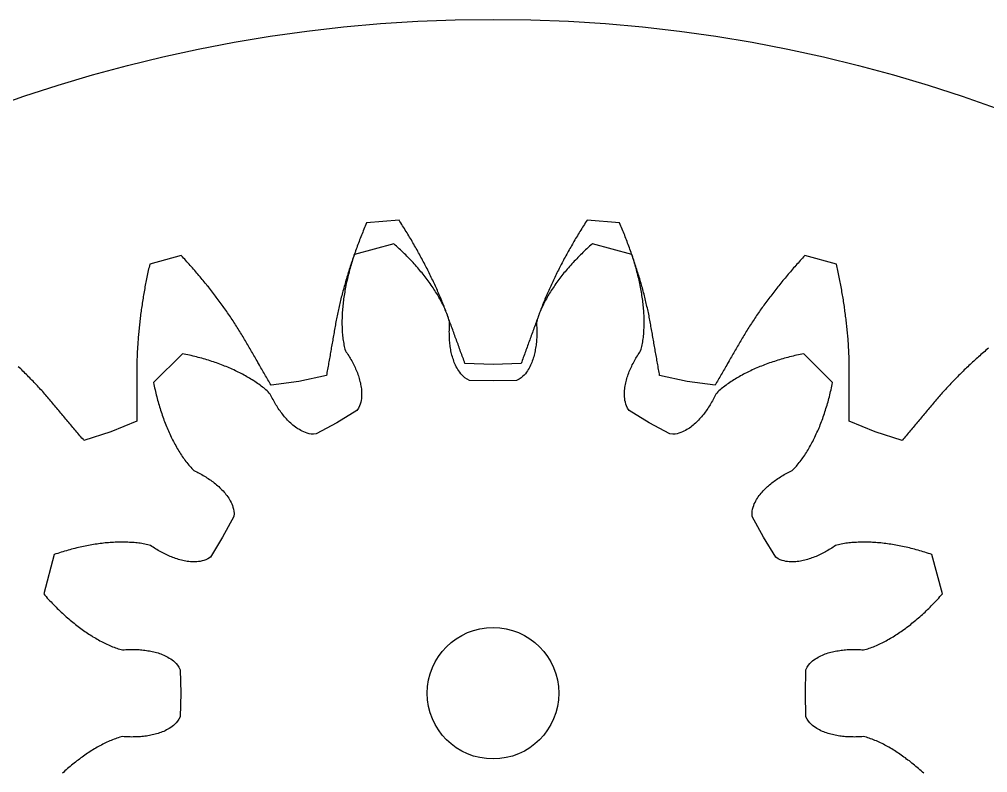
# Model space of a CAD drawing. Header units: metres. Extents: x -22.2 to 22.2, y -22.2 to 22.2.
# Drawn here: x -7.2 to 7.52, y 10.79 to 22.25 of the extents above; entities that cross this region are included whole.
import ezdxf

# ---------------------------------------------------------------- set-up
doc = ezdxf.new("R2010")
doc.units = ezdxf.units.M

msp = doc.modelspace()

# ---------------------------------------------------------------- linework, layer by layer
for points in [[(7.534, 17.249), (7.515, 17.233), (7.496, 17.216), (7.478, 17.2), (7.459, 17.184), (7.44, 17.167), (7.421, 17.151), (7.403, 17.134), (7.384, 17.118), (7.366, 17.101), (7.347, 17.085), (7.329, 17.068), (7.311, 17.051), (7.293, 17.035), (7.275, 17.018), (7.257, 17.001), (7.239, 16.984), (7.221, 16.967), (7.203, 16.951), (7.185, 16.934), (7.168, 16.917), (7.15, 16.9), (7.133, 16.883), (7.115, 16.865), (7.098, 16.848), (7.081, 16.831), (7.064, 16.814), (7.047, 16.797), (7.03, 16.779), (7.013, 16.762), (6.996, 16.745), (6.98, 16.727), (6.963, 16.71), (6.946, 16.692), (6.93, 16.675), (6.914, 16.657), (6.897, 16.64), (6.881, 16.622), (6.865, 16.604), (6.849, 16.587), (6.833, 16.569), (6.817, 16.551), (6.802, 16.533), (6.786, 16.515), (6.77, 16.497), (6.755, 16.479), (6.74, 16.461), (6.724, 16.443), (6.709, 16.425), (6.694, 16.407), (6.679, 16.389), (6.664, 16.371), (6.648, 16.353), (6.633, 16.335), (6.618, 16.316), (6.603, 16.298), (6.588, 16.28), (6.572, 16.262), (6.557, 16.244), (6.542, 16.226), (6.527, 16.208), (6.512, 16.19), (6.496, 16.171), (6.481, 16.153), (6.466, 16.135), (6.451, 16.117), (6.435, 16.099), (6.42, 16.081), (6.405, 16.063), (6.39, 16.044), (6.375, 16.026), (6.359, 16.008), (6.344, 15.99), (6.329, 15.972), (6.314, 15.954), (6.298, 15.935), (6.283, 15.917), (6.268, 15.899), (6.253, 15.881), (6.237, 15.863), (6.222, 15.845), (5.814, 15.975), (5.814, 15.975), (5.418, 16.137), (5.418, 16.161), (5.418, 16.185), (5.418, 16.208), (5.418, 16.232), (5.418, 16.256), (5.418, 16.279), (5.418, 16.303), (5.418, 16.327), (5.418, 16.351), (5.418, 16.374), (5.418, 16.398), (5.418, 16.422), (5.418, 16.445), (5.418, 16.469), (5.418, 16.493), (5.418, 16.516), (5.418, 16.54), (5.418, 16.564), (5.418, 16.587), (5.418, 16.611), (5.418, 16.635), (5.418, 16.658), (5.418, 16.682), (5.418, 16.706), (5.418, 16.729), (5.418, 16.753), (5.418, 16.777), (5.418, 16.8), (5.418, 16.824), (5.418, 16.848), (5.418, 16.871), (5.418, 16.895), (5.418, 16.919), (5.418, 16.942), (5.418, 16.966), (5.418, 16.99), (5.417, 17.013), (5.417, 17.037), (5.416, 17.061), (5.416, 17.085), (5.415, 17.109), (5.414, 17.132), (5.413, 17.156), (5.412, 17.18), (5.411, 17.204), (5.41, 17.228), (5.408, 17.252), (5.407, 17.276), (5.405, 17.3), (5.404, 17.324), (5.402, 17.348), (5.4, 17.372), (5.399, 17.397), (5.397, 17.421), (5.394, 17.445), (5.392, 17.469), (5.39, 17.493), (5.388, 17.518), (5.385, 17.542), (5.383, 17.566), (5.38, 17.591), (5.378, 17.615), (5.375, 17.639), (5.372, 17.664), (5.369, 17.688), (5.366, 17.712), (5.363, 17.737), (5.36, 17.761), (5.357, 17.786), (5.353, 17.81), (5.35, 17.835), (5.346, 17.859), (5.343, 17.884), (5.339, 17.909), (5.335, 17.933), (5.332, 17.958), (5.328, 17.982), (5.324, 18.007), (5.32, 18.032), (5.316, 18.056), (5.311, 18.081), (5.307, 18.106), (5.303, 18.13), (5.298, 18.155), (5.294, 18.18), (5.289, 18.205), (5.284, 18.23), (5.28, 18.254), (5.275, 18.279), (5.27, 18.304), (5.265, 18.329), (5.26, 18.354), (5.255, 18.379), (5.249, 18.403), (5.244, 18.428), (5.239, 18.453), (5.233, 18.478), (5.228, 18.503), (5.222, 18.528), (4.742, 18.657), (4.724, 18.638), (4.707, 18.619), (4.69, 18.6), (4.673, 18.581), (4.656, 18.563), (4.639, 18.544), (4.622, 18.525), (4.605, 18.506), (4.588, 18.487), (4.572, 18.468), (4.555, 18.449), (4.538, 18.429), (4.522, 18.41), (4.506, 18.391), (4.489, 18.372), (4.473, 18.353), (4.457, 18.334), (4.441, 18.314), (4.425, 18.295), (4.409, 18.276), (4.393, 18.256), (4.377, 18.237), (4.361, 18.218), (4.346, 18.198), (4.33, 18.179), (4.315, 18.159), (4.3, 18.14), (4.284, 18.12), (4.269, 18.101), (4.254, 18.081), (4.239, 18.062), (4.224, 18.042), (4.209, 18.023), (4.194, 18.003), (4.179, 17.983), (4.165, 17.964), (4.15, 17.944), (4.136, 17.924), (4.121, 17.904), (4.107, 17.884), (4.093, 17.865), (4.079, 17.845), (4.065, 17.825), (4.051, 17.805), (4.037, 17.785), (4.023, 17.765), (4.009, 17.745), (3.996, 17.725), (3.982, 17.705), (3.969, 17.685), (3.955, 17.665), (3.942, 17.645), (3.929, 17.625), (3.916, 17.605), (3.903, 17.585), (3.89, 17.564), (3.877, 17.544), (3.865, 17.524), (3.852, 17.504), (3.84, 17.483), (3.827, 17.463), (3.815, 17.443), (3.803, 17.422), (3.791, 17.402), (3.779, 17.381), (3.767, 17.361), (3.755, 17.341), (3.743, 17.32), (3.731, 17.3), (3.72, 17.279), (3.708, 17.259), (3.696, 17.238), (3.684, 17.218), (3.672, 17.197), (3.66, 17.177), (3.649, 17.156), (3.637, 17.136), (3.625, 17.115), (3.613, 17.095), (3.601, 17.074), (3.589, 17.054), (3.578, 17.033), (3.566, 17.013), (3.554, 16.992), (3.542, 16.972), (3.53, 16.951), (3.518, 16.931), (3.507, 16.91), (3.495, 16.89), (3.483, 16.869), (3.471, 16.849), (3.459, 16.828), (3.447, 16.808), (3.435, 16.787), (3.424, 16.767), (3.412, 16.746), (3.4, 16.725), (3.388, 16.705), (3.376, 16.684), (2.952, 16.742), (2.952, 16.742), (2.534, 16.833), (2.53, 16.856), (2.526, 16.88), (2.521, 16.903), (2.517, 16.926), (2.513, 16.95), (2.509, 16.973), (2.505, 16.996), (2.501, 17.02), (2.497, 17.043), (2.493, 17.066), (2.489, 17.09), (2.484, 17.113), (2.48, 17.136), (2.476, 17.16), (2.472, 17.183), (2.468, 17.206), (2.464, 17.23), (2.46, 17.253), (2.456, 17.276), (2.452, 17.3), (2.447, 17.323), (2.443, 17.346), (2.439, 17.37), (2.435, 17.393), (2.431, 17.416), (2.427, 17.439), (2.423, 17.463), (2.419, 17.486), (2.415, 17.509), (2.41, 17.533), (2.406, 17.556), (2.402, 17.579), (2.398, 17.602), (2.394, 17.626), (2.39, 17.649), (2.385, 17.672), (2.381, 17.696), (2.376, 17.719), (2.372, 17.742), (2.367, 17.766), (2.362, 17.789), (2.357, 17.812), (2.352, 17.836), (2.347, 17.859), (2.341, 17.882), (2.336, 17.906), (2.33, 17.929), (2.325, 17.953), (2.319, 17.976), (2.313, 17.999), (2.308, 18.023), (2.302, 18.046), (2.296, 18.07), (2.289, 18.093), (2.283, 18.117), (2.277, 18.14), (2.271, 18.164), (2.264, 18.187), (2.257, 18.211), (2.251, 18.234), (2.244, 18.258), (2.237, 18.281), (2.23, 18.305), (2.223, 18.328), (2.216, 18.352), (2.209, 18.375), (2.202, 18.399), (2.194, 18.422), (2.187, 18.446), (2.179, 18.469), (2.172, 18.493), (2.164, 18.516), (2.156, 18.54), (2.148, 18.564), (2.14, 18.587), (2.132, 18.611), (2.124, 18.634), (2.116, 18.658), (2.108, 18.681), (2.099, 18.705), (2.091, 18.729), (2.082, 18.752), (2.074, 18.776), (2.065, 18.799), (2.056, 18.823), (2.047, 18.847), (2.039, 18.87), (2.03, 18.894), (2.02, 18.917), (2.011, 18.941), (2.002, 18.965), (1.993, 18.988), (1.983, 19.012), (1.974, 19.035), (1.964, 19.059), (1.955, 19.083), (1.945, 19.106), (1.935, 19.13), (1.925, 19.153), (1.43, 19.197), (1.43, 19.197), (1.416, 19.175), (1.402, 19.154), (1.389, 19.132), (1.375, 19.111), (1.362, 19.089), (1.348, 19.067), (1.335, 19.046), (1.322, 19.024), (1.308, 19.003), (1.295, 18.981), (1.282, 18.959), (1.269, 18.938), (1.256, 18.916), (1.243, 18.894), (1.231, 18.872), (1.218, 18.851), (1.206, 18.829), (1.193, 18.807), (1.181, 18.785), (1.168, 18.764), (1.156, 18.742), (1.144, 18.72), (1.132, 18.698), (1.12, 18.676), (1.108, 18.655), (1.096, 18.633), (1.084, 18.611), (1.073, 18.589), (1.061, 18.567), (1.049, 18.545), (1.038, 18.523), (1.027, 18.502), (1.015, 18.48), (1.004, 18.458), (0.993, 18.436), (0.982, 18.414), (0.971, 18.392), (0.96, 18.37), (0.95, 18.348), (0.939, 18.326), (0.929, 18.304), (0.918, 18.282), (0.908, 18.26), (0.897, 18.238), (0.887, 18.216), (0.877, 18.194), (0.867, 18.172), (0.857, 18.15), (0.847, 18.128), (0.838, 18.106), (0.828, 18.084), (0.818, 18.061), (0.809, 18.039), (0.8, 18.017), (0.79, 17.995), (0.781, 17.973), (0.772, 17.951), (0.763, 17.929), (0.754, 17.907), (0.745, 17.884), (0.737, 17.862), (0.728, 17.84), (0.72, 17.818), (0.711, 17.796), (0.703, 17.774), (0.695, 17.751), (0.687, 17.729), (0.679, 17.707), (0.671, 17.685), (0.663, 17.663), (0.655, 17.64), (0.646, 17.618), (0.638, 17.596), (0.63, 17.574), (0.622, 17.551), (0.614, 17.529), (0.606, 17.507), (0.598, 17.485), (0.59, 17.463), (0.582, 17.44), (0.574, 17.418), (0.565, 17.396), (0.557, 17.374), (0.549, 17.351), (0.541, 17.329), (0.533, 17.307), (0.525, 17.285), (0.517, 17.262), (0.509, 17.24), (0.501, 17.218), (0.493, 17.195), (0.484, 17.173), (0.476, 17.151), (0.468, 17.129), (0.46, 17.106), (0.452, 17.084), (0.444, 17.062), (0.436, 17.039), (0.428, 17.017), (0, 17), (0, 17), (-0.428, 17.017), (-0.436, 17.039), (-0.444, 17.062), (-0.452, 17.084), (-0.46, 17.106), (-0.468, 17.129), (-0.476, 17.151), (-0.484, 17.173), (-0.493, 17.195), (-0.501, 17.218), (-0.509, 17.24), (-0.517, 17.262), (-0.525, 17.285), (-0.533, 17.307), (-0.541, 17.329), (-0.549, 17.351), (-0.557, 17.374), (-0.565, 17.396), (-0.574, 17.418), (-0.582, 17.44), (-0.59, 17.463), (-0.598, 17.485), (-0.606, 17.507), (-0.614, 17.529), (-0.622, 17.551), (-0.63, 17.574), (-0.638, 17.596), (-0.646, 17.618), (-0.655, 17.64), (-0.663, 17.663), (-0.671, 17.685), (-0.679, 17.707), (-0.687, 17.729), (-0.695, 17.751), (-0.703, 17.774), (-0.711, 17.796), (-0.72, 17.818), (-0.728, 17.84), (-0.737, 17.862), (-0.745, 17.884), (-0.754, 17.907), (-0.763, 17.929), (-0.772, 17.951), (-0.781, 17.973), (-0.79, 17.995), (-0.8, 18.017), (-0.809, 18.039), (-0.818, 18.061), (-0.828, 18.084), (-0.838, 18.106), (-0.847, 18.128), (-0.857, 18.15), (-0.867, 18.172), (-0.877, 18.194), (-0.887, 18.216), (-0.897, 18.238), (-0.908, 18.26), (-0.918, 18.282), (-0.929, 18.304), (-0.939, 18.326), (-0.95, 18.348), (-0.96, 18.37), (-0.971, 18.392), (-0.982, 18.414), (-0.993, 18.436), (-1.004, 18.458), (-1.015, 18.48), (-1.027, 18.502), (-1.038, 18.523), (-1.049, 18.545), (-1.061, 18.567), (-1.073, 18.589), (-1.084, 18.611), (-1.096, 18.633), (-1.108, 18.655), (-1.12, 18.676), (-1.132, 18.698), (-1.144, 18.72), (-1.156, 18.742), (-1.168, 18.764), (-1.181, 18.785), (-1.193, 18.807), (-1.206, 18.829), (-1.218, 18.851), (-1.231, 18.872), (-1.243, 18.894), (-1.256, 18.916), (-1.269, 18.938), (-1.282, 18.959), (-1.295, 18.981), (-1.308, 19.003), (-1.322, 19.024), (-1.335, 19.046), (-1.348, 19.067), (-1.362, 19.089), (-1.375, 19.111), (-1.389, 19.132), (-1.402, 19.154), (-1.416, 19.175), (-1.43, 19.197), (-1.925, 19.153), (-1.935, 19.13), (-1.945, 19.106), (-1.955, 19.083), (-1.964, 19.059), (-1.974, 19.035), (-1.983, 19.012), (-1.993, 18.988), (-2.002, 18.965), (-2.011, 18.941), (-2.02, 18.917), (-2.03, 18.894), (-2.039, 18.87), (-2.047, 18.847), (-2.056, 18.823), (-2.065, 18.799), (-2.074, 18.776), (-2.082, 18.752), (-2.091, 18.729), (-2.099, 18.705), (-2.108, 18.681), (-2.116, 18.658), (-2.124, 18.634), (-2.132, 18.611), (-2.14, 18.587), (-2.148, 18.564), (-2.156, 18.54), (-2.164, 18.516), (-2.172, 18.493), (-2.179, 18.469), (-2.187, 18.446), (-2.194, 18.422), (-2.202, 18.399), (-2.209, 18.375), (-2.216, 18.352), (-2.223, 18.328), (-2.23, 18.305), (-2.237, 18.281), (-2.244, 18.258), (-2.251, 18.234), (-2.257, 18.211), (-2.264, 18.187), (-2.271, 18.164), (-2.277, 18.14), (-2.283, 18.117), (-2.289, 18.093), (-2.296, 18.07), (-2.302, 18.046), (-2.308, 18.023), (-2.313, 17.999), (-2.319, 17.976), (-2.325, 17.953), (-2.33, 17.929), (-2.336, 17.906), (-2.341, 17.882), (-2.347, 17.859), (-2.352, 17.836), (-2.357, 17.812), (-2.362, 17.789), (-2.367, 17.766), (-2.372, 17.742), (-2.376, 17.719), (-2.381, 17.696), (-2.385, 17.672), (-2.39, 17.649), (-2.394, 17.626), (-2.398, 17.602), (-2.402, 17.579), (-2.406, 17.556), (-2.41, 17.533), (-2.415, 17.509), (-2.419, 17.486), (-2.423, 17.463), (-2.427, 17.439), (-2.431, 17.416), (-2.435, 17.393), (-2.439, 17.37), (-2.443, 17.346), (-2.447, 17.323), (-2.452, 17.3), (-2.456, 17.276), (-2.46, 17.253), (-2.464, 17.23), (-2.468, 17.206), (-2.472, 17.183), (-2.476, 17.16), (-2.48, 17.136), (-2.484, 17.113), (-2.489, 17.09), (-2.493, 17.066), (-2.497, 17.043), (-2.501, 17.02), (-2.505, 16.996), (-2.509, 16.973), (-2.513, 16.95), (-2.517, 16.926), (-2.521, 16.903), (-2.526, 16.88), (-2.53, 16.856), (-2.534, 16.833), (-2.952, 16.742), (-2.952, 16.742), (-3.376, 16.684), (-3.388, 16.705), (-3.4, 16.725), (-3.412, 16.746), (-3.424, 16.767), (-3.435, 16.787), (-3.447, 16.808), (-3.459, 16.828), (-3.471, 16.849), (-3.483, 16.869), (-3.495, 16.89), (-3.507, 16.91), (-3.518, 16.931), (-3.53, 16.951), (-3.542, 16.972), (-3.554, 16.992), (-3.566, 17.013), (-3.578, 17.033), (-3.589, 17.054), (-3.601, 17.074), (-3.613, 17.095), (-3.625, 17.115), (-3.637, 17.136), (-3.649, 17.156), (-3.66, 17.177), (-3.672, 17.197), (-3.684, 17.218), (-3.696, 17.238), (-3.708, 17.259), (-3.72, 17.279), (-3.731, 17.3), (-3.743, 17.32), (-3.755, 17.341), (-3.767, 17.361), (-3.779, 17.381), (-3.791, 17.402), (-3.803, 17.422), (-3.815, 17.443), (-3.827, 17.463), (-3.84, 17.483), (-3.852, 17.504), (-3.865, 17.524), (-3.877, 17.544), (-3.89, 17.564), (-3.903, 17.585), (-3.916, 17.605), (-3.929, 17.625), (-3.942, 17.645), (-3.955, 17.665), (-3.969, 17.685), (-3.982, 17.705), (-3.996, 17.725), (-4.009, 17.745), (-4.023, 17.765), (-4.037, 17.785), (-4.051, 17.805), (-4.065, 17.825), (-4.079, 17.845), (-4.093, 17.865), (-4.107, 17.884), (-4.121, 17.904), (-4.136, 17.924), (-4.15, 17.944), (-4.165, 17.964), (-4.179, 17.983), (-4.194, 18.003), (-4.209, 18.023), (-4.224, 18.042), (-4.239, 18.062), (-4.254, 18.081), (-4.269, 18.101), (-4.284, 18.12), (-4.3, 18.14), (-4.315, 18.159), (-4.33, 18.179), (-4.346, 18.198), (-4.361, 18.218), (-4.377, 18.237), (-4.393, 18.256), (-4.409, 18.276), (-4.425, 18.295), (-4.441, 18.314), (-4.457, 18.334), (-4.473, 18.353), (-4.489, 18.372), (-4.506, 18.391), (-4.522, 18.41), (-4.538, 18.429), (-4.555, 18.449), (-4.572, 18.468), (-4.588, 18.487), (-4.605, 18.506), (-4.622, 18.525), (-4.639, 18.544), (-4.656, 18.563), (-4.673, 18.581), (-4.69, 18.6), (-4.707, 18.619), (-4.724, 18.638), (-4.742, 18.657), (-5.222, 18.528), (-5.228, 18.503), (-5.233, 18.478), (-5.239, 18.453), (-5.244, 18.428), (-5.249, 18.403), (-5.255, 18.379), (-5.26, 18.354), (-5.265, 18.329), (-5.27, 18.304), (-5.275, 18.279), (-5.28, 18.254), (-5.284, 18.23), (-5.289, 18.205), (-5.294, 18.18), (-5.298, 18.155), (-5.303, 18.13), (-5.307, 18.106), (-5.311, 18.081), (-5.316, 18.056), (-5.32, 18.032), (-5.324, 18.007), (-5.328, 17.982), (-5.332, 17.958), (-5.335, 17.933), (-5.339, 17.909), (-5.343, 17.884), (-5.346, 17.859), (-5.35, 17.835), (-5.353, 17.81), (-5.357, 17.786), (-5.36, 17.761), (-5.363, 17.737), (-5.366, 17.712), (-5.369, 17.688), (-5.372, 17.664), (-5.375, 17.639), (-5.378, 17.615), (-5.38, 17.591), (-5.383, 17.566), (-5.385, 17.542), (-5.388, 17.518), (-5.39, 17.493), (-5.392, 17.469), (-5.394, 17.445), (-5.397, 17.421), (-5.399, 17.397), (-5.4, 17.372), (-5.402, 17.348), (-5.404, 17.324), (-5.405, 17.3), (-5.407, 17.276), (-5.408, 17.252), (-5.41, 17.228), (-5.411, 17.204), (-5.412, 17.18), (-5.413, 17.156), (-5.414, 17.132), (-5.415, 17.109), (-5.416, 17.085), (-5.416, 17.061), (-5.417, 17.037), (-5.417, 17.013), (-5.418, 16.99), (-5.418, 16.966), (-5.418, 16.942), (-5.418, 16.919), (-5.418, 16.895), (-5.418, 16.871), (-5.418, 16.848), (-5.418, 16.824), (-5.418, 16.8), (-5.418, 16.777), (-5.418, 16.753), (-5.418, 16.729), (-5.418, 16.706), (-5.418, 16.682), (-5.418, 16.658), (-5.418, 16.635), (-5.418, 16.611), (-5.418, 16.587), (-5.418, 16.564), (-5.418, 16.54), (-5.418, 16.516), (-5.418, 16.493), (-5.418, 16.469), (-5.418, 16.445), (-5.418, 16.422), (-5.418, 16.398), (-5.418, 16.374), (-5.418, 16.351), (-5.418, 16.327), (-5.418, 16.303), (-5.418, 16.279), (-5.418, 16.256), (-5.418, 16.232), (-5.418, 16.208), (-5.418, 16.185), (-5.418, 16.161), (-5.418, 16.137), (-5.814, 15.975), (-5.814, 15.975), (-6.222, 15.845), (-6.237, 15.863), (-6.253, 15.881), (-6.268, 15.899), (-6.283, 15.917), (-6.298, 15.935), (-6.314, 15.954), (-6.329, 15.972), (-6.344, 15.99), (-6.359, 16.008), (-6.375, 16.026), (-6.39, 16.044), (-6.405, 16.063), (-6.42, 16.081), (-6.435, 16.099), (-6.451, 16.117), (-6.466, 16.135), (-6.481, 16.153), (-6.496, 16.171), (-6.512, 16.19), (-6.527, 16.208), (-6.542, 16.226), (-6.557, 16.244), (-6.572, 16.262), (-6.588, 16.28), (-6.603, 16.298), (-6.618, 16.316), (-6.633, 16.335), (-6.648, 16.353), (-6.664, 16.371), (-6.679, 16.389), (-6.694, 16.407), (-6.709, 16.425), (-6.724, 16.443), (-6.74, 16.461), (-6.755, 16.479), (-6.77, 16.497), (-6.786, 16.515), (-6.802, 16.533), (-6.817, 16.551), (-6.833, 16.569), (-6.849, 16.587), (-6.865, 16.604), (-6.881, 16.622), (-6.897, 16.64), (-6.914, 16.657), (-6.93, 16.675), (-6.946, 16.692), (-6.963, 16.71), (-6.98, 16.727), (-6.996, 16.745), (-7.013, 16.762), (-7.03, 16.779), (-7.047, 16.797), (-7.064, 16.814), (-7.081, 16.831), (-7.098, 16.848), (-7.115, 16.865), (-7.133, 16.883), (-7.15, 16.9), (-7.168, 16.917), (-7.185, 16.934), (-7.203, 16.951), (-7.221, 16.967)], [(6.55, 10.783), (6.531, 10.801), (6.511, 10.819), (6.492, 10.836), (6.472, 10.854), (6.452, 10.871), (6.432, 10.887), (6.412, 10.904), (6.392, 10.921), (6.372, 10.937), (6.352, 10.953), (6.332, 10.969), (6.311, 10.984), (6.291, 10.999), (6.271, 11.015), (6.25, 11.029), (6.23, 11.044), (6.209, 11.059), (6.188, 11.073), (6.168, 11.087), (6.147, 11.1), (6.126, 11.114), (6.105, 11.127), (6.085, 11.14), (6.064, 11.153), (6.043, 11.165), (6.022, 11.177), (6, 11.189), (5.979, 11.201), (5.958, 11.212), (5.937, 11.223), (5.916, 11.234), (5.894, 11.244), (5.873, 11.254), (5.851, 11.264), (5.83, 11.274), (5.808, 11.283), (5.787, 11.292), (5.765, 11.3), (5.743, 11.308), (5.722, 11.316), (5.7, 11.323), (5.678, 11.329), (5.656, 11.336), (5.634, 11.34), (5.611, 11.338), (5.588, 11.337), (5.566, 11.336), (5.543, 11.335), (5.52, 11.335), (5.497, 11.334), (5.475, 11.335), (5.452, 11.335), (5.429, 11.335), (5.407, 11.336), (5.384, 11.337), (5.362, 11.339), (5.34, 11.341), (5.317, 11.343), (5.295, 11.346), (5.272, 11.349), (5.25, 11.353), (5.228, 11.357), (5.206, 11.36), (5.184, 11.365), (5.162, 11.37), (5.14, 11.375), (5.118, 11.382), (5.096, 11.388), (5.074, 11.396), (5.052, 11.403), (5.031, 11.411), (5.009, 11.42), (4.988, 11.43), (4.966, 11.441), (4.945, 11.453), (4.924, 11.465), (4.902, 11.478), (4.881, 11.493), (4.86, 11.509), (4.84, 11.529), (4.819, 11.55), (4.799, 11.573), (4.779, 11.604), (4.759, 11.642), (4.75, 12), (4.75, 12), (4.759, 12.358), (4.779, 12.396), (4.799, 12.427), (4.819, 12.45), (4.84, 12.471), (4.86, 12.491), (4.881, 12.507), (4.902, 12.522), (4.924, 12.535), (4.945, 12.547), (4.966, 12.559), (4.988, 12.57), (5.009, 12.58), (5.031, 12.589), (5.052, 12.597), (5.074, 12.604), (5.096, 12.612), (5.118, 12.618), (5.14, 12.625), (5.162, 12.63), (5.184, 12.635), (5.206, 12.64), (5.228, 12.643), (5.25, 12.647), (5.272, 12.651), (5.295, 12.654), (5.317, 12.657), (5.34, 12.659), (5.362, 12.661), (5.384, 12.663), (5.407, 12.664), (5.429, 12.665), (5.452, 12.665), (5.475, 12.665), (5.497, 12.666), (5.52, 12.665), (5.543, 12.665), (5.566, 12.664), (5.588, 12.663), (5.611, 12.662), (5.634, 12.66), (5.656, 12.664), (5.678, 12.671), (5.7, 12.677), (5.722, 12.684), (5.743, 12.692), (5.765, 12.7), (5.787, 12.708), (5.808, 12.717), (5.83, 12.726), (5.851, 12.736), (5.873, 12.746), (5.894, 12.756), (5.916, 12.766), (5.937, 12.777), (5.958, 12.788), (5.979, 12.799), (6, 12.811), (6.022, 12.823), (6.043, 12.835), (6.064, 12.847), (6.085, 12.86), (6.105, 12.873), (6.126, 12.886), (6.147, 12.9), (6.168, 12.913), (6.188, 12.927), (6.209, 12.941), (6.23, 12.956), (6.25, 12.971), (6.271, 12.985), (6.291, 13.001), (6.311, 13.016), (6.332, 13.031), (6.352, 13.047), (6.372, 13.063), (6.392, 13.079), (6.412, 13.096), (6.432, 13.113), (6.452, 13.129), (6.472, 13.146), (6.492, 13.164), (6.511, 13.181), (6.531, 13.199), (6.55, 13.217), (6.57, 13.235), (6.589, 13.253), (6.609, 13.272), (6.628, 13.291), (6.647, 13.31), (6.666, 13.329), (6.685, 13.348), (6.704, 13.368), (6.723, 13.388), (6.742, 13.407), (6.761, 13.428), (6.78, 13.448), (6.798, 13.469), (6.817, 13.489), (6.835, 13.51), (6.675, 14.11), (6.648, 14.119), (6.622, 14.127), (6.595, 14.136), (6.569, 14.144), (6.543, 14.152), (6.516, 14.16), (6.49, 14.168), (6.464, 14.175), (6.438, 14.182), (6.411, 14.189), (6.385, 14.196), (6.359, 14.203), (6.333, 14.209), (6.307, 14.215), (6.281, 14.221), (6.255, 14.227), (6.23, 14.233), (6.204, 14.238), (6.178, 14.243), (6.152, 14.248), (6.127, 14.253), (6.101, 14.257), (6.075, 14.261), (6.05, 14.265), (6.024, 14.269), (5.999, 14.273), (5.974, 14.276), (5.948, 14.279), (5.923, 14.282), (5.898, 14.285), (5.873, 14.287), (5.848, 14.289), (5.823, 14.291), (5.798, 14.293), (5.773, 14.294), (5.749, 14.296), (5.724, 14.297), (5.699, 14.297), (5.675, 14.298), (5.651, 14.298), (5.626, 14.298), (5.602, 14.298), (5.578, 14.297), (5.554, 14.297), (5.53, 14.295), (5.506, 14.294), (5.482, 14.293), (5.459, 14.291), (5.435, 14.288), (5.412, 14.286), (5.389, 14.283), (5.366, 14.28), (5.343, 14.276), (5.32, 14.272), (5.297, 14.268), (5.275, 14.263), (5.253, 14.258), (5.231, 14.253), (5.209, 14.245), (5.19, 14.233), (5.171, 14.22), (5.152, 14.208), (5.133, 14.196), (5.113, 14.184), (5.094, 14.172), (5.074, 14.161), (5.054, 14.15), (5.034, 14.139), (5.014, 14.129), (4.994, 14.118), (4.974, 14.109), (4.954, 14.099), (4.933, 14.09), (4.912, 14.081), (4.892, 14.072), (4.871, 14.064), (4.849, 14.057), (4.828, 14.049), (4.807, 14.042), (4.785, 14.035), (4.763, 14.029), (4.741, 14.024), (4.719, 14.018), (4.696, 14.014), (4.674, 14.009), (4.651, 14.006), (4.628, 14.003), (4.604, 14), (4.58, 13.999), (4.556, 13.999), (4.531, 13.999), (4.506, 13.999), (4.481, 14.002), (4.455, 14.005), (4.427, 14.012), (4.398, 14.02), (4.369, 14.03), (4.336, 14.046), (4.3, 14.07), (4.114, 14.375), (4.114, 14.375), (3.943, 14.689), (3.94, 14.732), (3.942, 14.769), (3.948, 14.799), (3.956, 14.828), (3.964, 14.855), (3.974, 14.879), (3.985, 14.903), (3.997, 14.925), (4.009, 14.946), (4.021, 14.967), (4.034, 14.987), (4.048, 15.006), (4.062, 15.025), (4.077, 15.043), (4.092, 15.06), (4.107, 15.078), (4.123, 15.094), (4.139, 15.111), (4.155, 15.126), (4.172, 15.142), (4.188, 15.157), (4.206, 15.171), (4.223, 15.186), (4.241, 15.2), (4.259, 15.214), (4.276, 15.227), (4.295, 15.24), (4.313, 15.253), (4.332, 15.266), (4.351, 15.278), (4.37, 15.29), (4.389, 15.302), (4.408, 15.314), (4.428, 15.325), (4.448, 15.336), (4.468, 15.347), (4.488, 15.358), (4.508, 15.368), (4.529, 15.379), (4.549, 15.389), (4.566, 15.404), (4.582, 15.42), (4.598, 15.436), (4.613, 15.454), (4.628, 15.471), (4.643, 15.489), (4.657, 15.507), (4.672, 15.525), (4.686, 15.544), (4.7, 15.563), (4.713, 15.582), (4.727, 15.602), (4.74, 15.621), (4.753, 15.641), (4.766, 15.662), (4.779, 15.682), (4.791, 15.703), (4.803, 15.723), (4.815, 15.744), (4.827, 15.766), (4.839, 15.787), (4.851, 15.809), (4.862, 15.831), (4.874, 15.853), (4.885, 15.875), (4.896, 15.897), (4.906, 15.92), (4.917, 15.943), (4.927, 15.966), (4.938, 15.989), (4.948, 16.012), (4.958, 16.035), (4.968, 16.059), (4.977, 16.083), (4.987, 16.107), (4.996, 16.131), (5.005, 16.155), (5.014, 16.179), (5.023, 16.204), (5.031, 16.229), (5.04, 16.254), (5.048, 16.279), (5.056, 16.304), (5.064, 16.329), (5.072, 16.355), (5.08, 16.38), (5.087, 16.406), (5.095, 16.432), (5.102, 16.458), (5.109, 16.484), (5.116, 16.51), (5.122, 16.537), (5.129, 16.563), (5.135, 16.59), (5.141, 16.617), (5.147, 16.644), (5.153, 16.671), (5.159, 16.698), (5.164, 16.725), (4.725, 17.164), (4.698, 17.159), (4.671, 17.153), (4.644, 17.147), (4.617, 17.141), (4.59, 17.135), (4.563, 17.129), (4.537, 17.122), (4.51, 17.116), (4.484, 17.109), (4.458, 17.102), (4.432, 17.095), (4.406, 17.087), (4.38, 17.08), (4.355, 17.072), (4.329, 17.064), (4.304, 17.056), (4.279, 17.048), (4.254, 17.04), (4.229, 17.031), (4.204, 17.023), (4.179, 17.014), (4.155, 17.005), (4.131, 16.996), (4.107, 16.987), (4.083, 16.977), (4.059, 16.968), (4.035, 16.958), (4.012, 16.948), (3.989, 16.938), (3.966, 16.927), (3.943, 16.917), (3.92, 16.906), (3.897, 16.896), (3.875, 16.885), (3.853, 16.874), (3.831, 16.862), (3.809, 16.851), (3.787, 16.839), (3.766, 16.827), (3.744, 16.815), (3.723, 16.803), (3.703, 16.791), (3.682, 16.779), (3.662, 16.766), (3.641, 16.753), (3.621, 16.74), (3.602, 16.727), (3.582, 16.713), (3.563, 16.7), (3.544, 16.686), (3.525, 16.672), (3.507, 16.657), (3.489, 16.643), (3.471, 16.628), (3.454, 16.613), (3.436, 16.598), (3.42, 16.582), (3.404, 16.566), (3.389, 16.549), (3.379, 16.529), (3.368, 16.508), (3.358, 16.488), (3.347, 16.468), (3.336, 16.448), (3.325, 16.428), (3.314, 16.408), (3.302, 16.389), (3.29, 16.37), (3.278, 16.351), (3.266, 16.332), (3.253, 16.313), (3.24, 16.295), (3.227, 16.276), (3.214, 16.259), (3.2, 16.241), (3.186, 16.223), (3.171, 16.206), (3.157, 16.188), (3.142, 16.172), (3.126, 16.155), (3.111, 16.139), (3.094, 16.123), (3.078, 16.107), (3.06, 16.092), (3.043, 16.077), (3.025, 16.062), (3.006, 16.048), (2.987, 16.034), (2.967, 16.021), (2.946, 16.009), (2.925, 15.997), (2.903, 15.985), (2.879, 15.974), (2.855, 15.964), (2.828, 15.956), (2.799, 15.948), (2.769, 15.942), (2.732, 15.94), (2.689, 15.943), (2.375, 16.114), (2.375, 16.114), (2.07, 16.3), (2.046, 16.336), (2.03, 16.369), (2.02, 16.398), (2.012, 16.427), (2.005, 16.455), (2.002, 16.481), (1.999, 16.506), (1.999, 16.531), (1.999, 16.556), (1.999, 16.58), (2, 16.604), (2.003, 16.628), (2.006, 16.651), (2.009, 16.674), (2.014, 16.696), (2.018, 16.719), (2.024, 16.741), (2.029, 16.763), (2.035, 16.785), (2.042, 16.807), (2.049, 16.828), (2.057, 16.849), (2.064, 16.871), (2.072, 16.892), (2.081, 16.912), (2.09, 16.933), (2.099, 16.954), (2.109, 16.974), (2.118, 16.994), (2.129, 17.014), (2.139, 17.034), (2.15, 17.054), (2.161, 17.074), (2.172, 17.094), (2.184, 17.113), (2.196, 17.133), (2.208, 17.152), (2.22, 17.171), (2.233, 17.19), (2.245, 17.209), (2.253, 17.231), (2.258, 17.253), (2.263, 17.275), (2.268, 17.297), (2.272, 17.32), (2.276, 17.343), (2.28, 17.366), (2.283, 17.389), (2.286, 17.412), (2.288, 17.435), (2.291, 17.459), (2.293, 17.482), (2.294, 17.506), (2.295, 17.53), (2.297, 17.554), (2.297, 17.578), (2.298, 17.602), (2.298, 17.626), (2.298, 17.651), (2.298, 17.675), (2.297, 17.699), (2.297, 17.724), (2.296, 17.749), (2.294, 17.773), (2.293, 17.798), (2.291, 17.823), (2.289, 17.848), (2.287, 17.873), (2.285, 17.898), (2.282, 17.923), (2.279, 17.948), (2.276, 17.974), (2.273, 17.999), (2.269, 18.024), (2.265, 18.05), (2.261, 18.075), (2.257, 18.101), (2.253, 18.127), (2.248, 18.152), (2.243, 18.178), (2.238, 18.204), (2.233, 18.23), (2.227, 18.255), (2.221, 18.281), (2.215, 18.307), (2.209, 18.333), (2.203, 18.359), (2.196, 18.385), (2.189, 18.411), (2.182, 18.438), (2.175, 18.464), (2.168, 18.49), (2.16, 18.516), (2.152, 18.543), (2.144, 18.569), (2.136, 18.595), (2.127, 18.622), (2.119, 18.648), (2.11, 18.675), (1.51, 18.835), (1.51, 18.835), (1.489, 18.817), (1.469, 18.798), (1.448, 18.78), (1.428, 18.761), (1.407, 18.742), (1.388, 18.723), (1.368, 18.704), (1.348, 18.685), (1.329, 18.666), (1.31, 18.647), (1.291, 18.628), (1.272, 18.609), (1.253, 18.589), (1.235, 18.57), (1.217, 18.55), (1.199, 18.531), (1.181, 18.511), (1.164, 18.492), (1.146, 18.472), (1.129, 18.452), (1.113, 18.432), (1.096, 18.412), (1.079, 18.392), (1.063, 18.372), (1.047, 18.352), (1.031, 18.332), (1.016, 18.311), (1.001, 18.291), (0.985, 18.271), (0.971, 18.25), (0.956, 18.23), (0.941, 18.209), (0.927, 18.188), (0.913, 18.168), (0.9, 18.147), (0.886, 18.126), (0.873, 18.105), (0.86, 18.085), (0.847, 18.064), (0.835, 18.043), (0.823, 18.022), (0.811, 18), (0.799, 17.979), (0.788, 17.958), (0.777, 17.937), (0.766, 17.916), (0.756, 17.894), (0.746, 17.873), (0.736, 17.851), (0.726, 17.83), (0.717, 17.808), (0.708, 17.787), (0.7, 17.765), (0.692, 17.743), (0.684, 17.722), (0.677, 17.7), (0.671, 17.678), (0.664, 17.656), (0.66, 17.634), (0.662, 17.611), (0.663, 17.588), (0.664, 17.566), (0.665, 17.543), (0.665, 17.52), (0.666, 17.497), (0.665, 17.475), (0.665, 17.452), (0.665, 17.429), (0.664, 17.407), (0.663, 17.384), (0.661, 17.362), (0.659, 17.34), (0.657, 17.317), (0.654, 17.295), (0.651, 17.272), (0.647, 17.25), (0.643, 17.228), (0.64, 17.206), (0.635, 17.184), (0.63, 17.162), (0.625, 17.14), (0.618, 17.118), (0.612, 17.096), (0.604, 17.074), (0.597, 17.052), (0.589, 17.031), (0.58, 17.009), (0.57, 16.988), (0.559, 16.966), (0.547, 16.945), (0.535, 16.924), (0.522, 16.902), (0.507, 16.881), (0.491, 16.86), (0.471, 16.84), (0.45, 16.819), (0.427, 16.799), (0.396, 16.779), (0.358, 16.759), (0, 16.75), (0, 16.75), (-0.358, 16.759), (-0.396, 16.779), (-0.427, 16.799), (-0.45, 16.819), (-0.471, 16.84), (-0.491, 16.86), (-0.507, 16.881), (-0.522, 16.902), (-0.535, 16.924), (-0.547, 16.945), (-0.559, 16.966), (-0.57, 16.988), (-0.58, 17.009), (-0.589, 17.031), (-0.597, 17.052), (-0.604, 17.074), (-0.612, 17.096), (-0.618, 17.118), (-0.625, 17.14), (-0.63, 17.162), (-0.635, 17.184), (-0.64, 17.206), (-0.643, 17.228), (-0.647, 17.25), (-0.651, 17.272), (-0.654, 17.295), (-0.657, 17.317), (-0.659, 17.34), (-0.661, 17.362), (-0.663, 17.384), (-0.664, 17.407), (-0.665, 17.429), (-0.665, 17.452), (-0.665, 17.475), (-0.666, 17.497), (-0.665, 17.52), (-0.665, 17.543), (-0.664, 17.566), (-0.663, 17.588), (-0.662, 17.611), (-0.66, 17.634), (-0.664, 17.656), (-0.671, 17.678), (-0.677, 17.7), (-0.684, 17.722), (-0.692, 17.743), (-0.7, 17.765), (-0.708, 17.787), (-0.717, 17.808), (-0.726, 17.83), (-0.736, 17.851), (-0.746, 17.873), (-0.756, 17.894), (-0.766, 17.916), (-0.777, 17.937), (-0.788, 17.958), (-0.799, 17.979), (-0.811, 18), (-0.823, 18.022), (-0.835, 18.043), (-0.847, 18.064), (-0.86, 18.085), (-0.873, 18.105), (-0.886, 18.126), (-0.9, 18.147), (-0.913, 18.168), (-0.927, 18.188), (-0.941, 18.209), (-0.956, 18.23), (-0.971, 18.25), (-0.985, 18.271), (-1.001, 18.291), (-1.016, 18.311), (-1.031, 18.332), (-1.047, 18.352), (-1.063, 18.372), (-1.079, 18.392), (-1.096, 18.412), (-1.113, 18.432), (-1.129, 18.452), (-1.146, 18.472), (-1.164, 18.492), (-1.181, 18.511), (-1.199, 18.531), (-1.217, 18.55), (-1.235, 18.57), (-1.253, 18.589), (-1.272, 18.609), (-1.291, 18.628), (-1.31, 18.647), (-1.329, 18.666), (-1.348, 18.685), (-1.368, 18.704), (-1.388, 18.723), (-1.407, 18.742), (-1.428, 18.761), (-1.448, 18.78), (-1.469, 18.798), (-1.489, 18.817), (-1.51, 18.835), (-2.11, 18.675), (-2.119, 18.648), (-2.127, 18.622), (-2.136, 18.595), (-2.144, 18.569), (-2.152, 18.543), (-2.16, 18.516), (-2.168, 18.49), (-2.175, 18.464), (-2.182, 18.438), (-2.189, 18.411), (-2.196, 18.385), (-2.203, 18.359), (-2.209, 18.333), (-2.215, 18.307), (-2.221, 18.281), (-2.227, 18.255), (-2.233, 18.23), (-2.238, 18.204), (-2.243, 18.178), (-2.248, 18.152), (-2.253, 18.127), (-2.257, 18.101), (-2.261, 18.075), (-2.265, 18.05), (-2.269, 18.024), (-2.273, 17.999), (-2.276, 17.974), (-2.279, 17.948), (-2.282, 17.923), (-2.285, 17.898), (-2.287, 17.873), (-2.289, 17.848), (-2.291, 17.823), (-2.293, 17.798), (-2.294, 17.773), (-2.296, 17.749), (-2.297, 17.724), (-2.297, 17.699), (-2.298, 17.675), (-2.298, 17.651), (-2.298, 17.626), (-2.298, 17.602), (-2.297, 17.578), (-2.297, 17.554), (-2.295, 17.53), (-2.294, 17.506), (-2.293, 17.482), (-2.291, 17.459), (-2.288, 17.435), (-2.286, 17.412), (-2.283, 17.389), (-2.28, 17.366), (-2.276, 17.343), (-2.272, 17.32), (-2.268, 17.297), (-2.263, 17.275), (-2.258, 17.253), (-2.253, 17.231), (-2.245, 17.209), (-2.233, 17.19), (-2.22, 17.171), (-2.208, 17.152), (-2.196, 17.133), (-2.184, 17.113), (-2.172, 17.094), (-2.161, 17.074), (-2.15, 17.054), (-2.139, 17.034), (-2.129, 17.014), (-2.118, 16.994), (-2.109, 16.974), (-2.099, 16.954), (-2.09, 16.933), (-2.081, 16.912), (-2.072, 16.892), (-2.064, 16.871), (-2.057, 16.849), (-2.049, 16.828), (-2.042, 16.807), (-2.035, 16.785), (-2.029, 16.763), (-2.024, 16.741), (-2.018, 16.719), (-2.014, 16.696), (-2.009, 16.674), (-2.006, 16.651), (-2.003, 16.628), (-2, 16.604), (-1.999, 16.58), (-1.999, 16.556), (-1.999, 16.531), (-1.999, 16.506), (-2.002, 16.481), (-2.005, 16.455), (-2.012, 16.427), (-2.02, 16.398), (-2.03, 16.369), (-2.046, 16.336), (-2.07, 16.3), (-2.375, 16.114), (-2.375, 16.114), (-2.689, 15.943), (-2.732, 15.94), (-2.769, 15.942), (-2.799, 15.948), (-2.828, 15.956), (-2.855, 15.964), (-2.879, 15.974), (-2.903, 15.985), (-2.925, 15.997), (-2.946, 16.009), (-2.967, 16.021), (-2.987, 16.034), (-3.006, 16.048), (-3.025, 16.062), (-3.043, 16.077), (-3.06, 16.092), (-3.078, 16.107), (-3.094, 16.123), (-3.111, 16.139), (-3.126, 16.155), (-3.142, 16.172), (-3.157, 16.188), (-3.171, 16.206), (-3.186, 16.223), (-3.2, 16.241), (-3.214, 16.259), (-3.227, 16.276), (-3.24, 16.295), (-3.253, 16.313), (-3.266, 16.332), (-3.278, 16.351), (-3.29, 16.37), (-3.302, 16.389), (-3.314, 16.408), (-3.325, 16.428), (-3.336, 16.448), (-3.347, 16.468), (-3.358, 16.488), (-3.368, 16.508), (-3.379, 16.529), (-3.389, 16.549), (-3.404, 16.566), (-3.42, 16.582), (-3.436, 16.598), (-3.454, 16.613), (-3.471, 16.628), (-3.489, 16.643), (-3.507, 16.657), (-3.525, 16.672), (-3.544, 16.686), (-3.563, 16.7), (-3.582, 16.713), (-3.602, 16.727), (-3.621, 16.74), (-3.641, 16.753), (-3.662, 16.766), (-3.682, 16.779), (-3.703, 16.791), (-3.723, 16.803), (-3.744, 16.815), (-3.766, 16.827), (-3.787, 16.839), (-3.809, 16.851), (-3.831, 16.862), (-3.853, 16.874), (-3.875, 16.885), (-3.897, 16.896), (-3.92, 16.906), (-3.943, 16.917), (-3.966, 16.927), (-3.989, 16.938), (-4.012, 16.948), (-4.035, 16.958), (-4.059, 16.968), (-4.083, 16.977), (-4.107, 16.987), (-4.131, 16.996), (-4.155, 17.005), (-4.179, 17.014), (-4.204, 17.023), (-4.229, 17.031), (-4.254, 17.04), (-4.279, 17.048), (-4.304, 17.056), (-4.329, 17.064), (-4.355, 17.072), (-4.38, 17.08), (-4.406, 17.087), (-4.432, 17.095), (-4.458, 17.102), (-4.484, 17.109), (-4.51, 17.116), (-4.537, 17.122), (-4.563, 17.129), (-4.59, 17.135), (-4.617, 17.141), (-4.644, 17.147), (-4.671, 17.153), (-4.698, 17.159), (-4.725, 17.164), (-5.164, 16.725), (-5.159, 16.698), (-5.153, 16.671), (-5.147, 16.644), (-5.141, 16.617), (-5.135, 16.59), (-5.129, 16.563), (-5.122, 16.537), (-5.116, 16.51), (-5.109, 16.484), (-5.102, 16.458), (-5.095, 16.432), (-5.087, 16.406), (-5.08, 16.38), (-5.072, 16.355), (-5.064, 16.329), (-5.056, 16.304), (-5.048, 16.279), (-5.04, 16.254), (-5.031, 16.229), (-5.023, 16.204), (-5.014, 16.179), (-5.005, 16.155), (-4.996, 16.131), (-4.987, 16.107), (-4.977, 16.083), (-4.968, 16.059), (-4.958, 16.035), (-4.948, 16.012), (-4.938, 15.989), (-4.927, 15.966), (-4.917, 15.943), (-4.906, 15.92), (-4.896, 15.897), (-4.885, 15.875), (-4.874, 15.853), (-4.862, 15.831), (-4.851, 15.809), (-4.839, 15.787), (-4.827, 15.766), (-4.815, 15.744), (-4.803, 15.723), (-4.791, 15.703), (-4.779, 15.682), (-4.766, 15.662), (-4.753, 15.641), (-4.74, 15.621), (-4.727, 15.602), (-4.713, 15.582), (-4.7, 15.563), (-4.686, 15.544), (-4.672, 15.525), (-4.657, 15.507), (-4.643, 15.489), (-4.628, 15.471), (-4.613, 15.454), (-4.598, 15.436), (-4.582, 15.42), (-4.566, 15.404), (-4.549, 15.389), (-4.529, 15.379), (-4.508, 15.368), (-4.488, 15.358), (-4.468, 15.347), (-4.448, 15.336), (-4.428, 15.325), (-4.408, 15.314), (-4.389, 15.302), (-4.37, 15.29), (-4.351, 15.278), (-4.332, 15.266), (-4.313, 15.253), (-4.295, 15.24), (-4.276, 15.227), (-4.259, 15.214), (-4.241, 15.2), (-4.223, 15.186), (-4.206, 15.171), (-4.188, 15.157), (-4.172, 15.142), (-4.155, 15.126), (-4.139, 15.111), (-4.123, 15.094), (-4.107, 15.078), (-4.092, 15.06), (-4.077, 15.043), (-4.062, 15.025), (-4.048, 15.006), (-4.034, 14.987), (-4.021, 14.967), (-4.009, 14.946), (-3.997, 14.925), (-3.985, 14.903), (-3.974, 14.879), (-3.964, 14.855), (-3.956, 14.828), (-3.948, 14.799), (-3.942, 14.769), (-3.94, 14.732), (-3.943, 14.689), (-4.114, 14.375), (-4.114, 14.375), (-4.3, 14.07), (-4.336, 14.046), (-4.369, 14.03), (-4.398, 14.02), (-4.427, 14.012), (-4.455, 14.005), (-4.481, 14.002), (-4.506, 13.999), (-4.531, 13.999), (-4.556, 13.999), (-4.58, 13.999), (-4.604, 14), (-4.628, 14.003), (-4.651, 14.006), (-4.674, 14.009), (-4.696, 14.014), (-4.719, 14.018), (-4.741, 14.024), (-4.763, 14.029), (-4.785, 14.035), (-4.807, 14.042), (-4.828, 14.049), (-4.849, 14.057), (-4.871, 14.064), (-4.892, 14.072), (-4.912, 14.081), (-4.933, 14.09), (-4.954, 14.099), (-4.974, 14.109), (-4.994, 14.118), (-5.014, 14.129), (-5.034, 14.139), (-5.054, 14.15), (-5.074, 14.161), (-5.094, 14.172), (-5.113, 14.184), (-5.133, 14.196), (-5.152, 14.208), (-5.171, 14.22), (-5.19, 14.233), (-5.209, 14.245), (-5.231, 14.253), (-5.253, 14.258), (-5.275, 14.263), (-5.297, 14.268), (-5.32, 14.272), (-5.343, 14.276), (-5.366, 14.28), (-5.389, 14.283), (-5.412, 14.286), (-5.435, 14.288), (-5.459, 14.291), (-5.482, 14.293), (-5.506, 14.294), (-5.53, 14.295), (-5.554, 14.297), (-5.578, 14.297), (-5.602, 14.298), (-5.626, 14.298), (-5.651, 14.298), (-5.675, 14.298), (-5.699, 14.297), (-5.724, 14.297), (-5.749, 14.296), (-5.773, 14.294), (-5.798, 14.293), (-5.823, 14.291), (-5.848, 14.289), (-5.873, 14.287), (-5.898, 14.285), (-5.923, 14.282), (-5.948, 14.279), (-5.974, 14.276), (-5.999, 14.273), (-6.024, 14.269), (-6.05, 14.265), (-6.075, 14.261), (-6.101, 14.257), (-6.127, 14.253), (-6.152, 14.248), (-6.178, 14.243), (-6.204, 14.238), (-6.23, 14.233), (-6.255, 14.227), (-6.281, 14.221), (-6.307, 14.215), (-6.333, 14.209), (-6.359, 14.203), (-6.385, 14.196), (-6.411, 14.189), (-6.438, 14.182), (-6.464, 14.175), (-6.49, 14.168), (-6.516, 14.16), (-6.543, 14.152), (-6.569, 14.144), (-6.595, 14.136), (-6.622, 14.127), (-6.648, 14.119), (-6.675, 14.11), (-6.835, 13.51), (-6.817, 13.489), (-6.798, 13.469), (-6.78, 13.448), (-6.761, 13.428), (-6.742, 13.407), (-6.723, 13.388), (-6.704, 13.368), (-6.685, 13.348), (-6.666, 13.329), (-6.647, 13.31), (-6.628, 13.291), (-6.609, 13.272), (-6.589, 13.253), (-6.57, 13.235), (-6.55, 13.217), (-6.531, 13.199), (-6.511, 13.181), (-6.492, 13.164), (-6.472, 13.146), (-6.452, 13.129), (-6.432, 13.113), (-6.412, 13.096), (-6.392, 13.079), (-6.372, 13.063), (-6.352, 13.047), (-6.332, 13.031), (-6.311, 13.016), (-6.291, 13.001), (-6.271, 12.985), (-6.25, 12.971), (-6.23, 12.956), (-6.209, 12.941), (-6.188, 12.927), (-6.168, 12.913), (-6.147, 12.9), (-6.126, 12.886), (-6.105, 12.873), (-6.085, 12.86), (-6.064, 12.847), (-6.043, 12.835), (-6.022, 12.823), (-6, 12.811), (-5.979, 12.799), (-5.958, 12.788), (-5.937, 12.777), (-5.916, 12.766), (-5.894, 12.756), (-5.873, 12.746), (-5.851, 12.736), (-5.83, 12.726), (-5.808, 12.717), (-5.787, 12.708), (-5.765, 12.7), (-5.743, 12.692), (-5.722, 12.684), (-5.7, 12.677), (-5.678, 12.671), (-5.656, 12.664), (-5.634, 12.66), (-5.611, 12.662), (-5.588, 12.663), (-5.566, 12.664), (-5.543, 12.665), (-5.52, 12.665), (-5.497, 12.666), (-5.475, 12.665), (-5.452, 12.665), (-5.429, 12.665), (-5.407, 12.664), (-5.384, 12.663), (-5.362, 12.661), (-5.34, 12.659), (-5.317, 12.657), (-5.295, 12.654), (-5.272, 12.651), (-5.25, 12.647), (-5.228, 12.643), (-5.206, 12.64), (-5.184, 12.635), (-5.162, 12.63), (-5.14, 12.625), (-5.118, 12.618), (-5.096, 12.612), (-5.074, 12.604), (-5.052, 12.597), (-5.031, 12.589), (-5.009, 12.58), (-4.988, 12.57), (-4.966, 12.559), (-4.945, 12.547), (-4.924, 12.535), (-4.902, 12.522), (-4.881, 12.507), (-4.86, 12.491), (-4.84, 12.471), (-4.819, 12.45), (-4.799, 12.427), (-4.779, 12.396), (-4.759, 12.358), (-4.75, 12), (-4.75, 12), (-4.759, 11.642), (-4.779, 11.604), (-4.799, 11.573), (-4.819, 11.55), (-4.84, 11.529), (-4.86, 11.509), (-4.881, 11.493), (-4.902, 11.478), (-4.924, 11.465), (-4.945, 11.453), (-4.966, 11.441), (-4.988, 11.43), (-5.009, 11.42), (-5.031, 11.411), (-5.052, 11.403), (-5.074, 11.396), (-5.096, 11.388), (-5.118, 11.382), (-5.14, 11.375), (-5.162, 11.37), (-5.184, 11.365), (-5.206, 11.36), (-5.228, 11.357), (-5.25, 11.353), (-5.272, 11.349), (-5.295, 11.346), (-5.317, 11.343), (-5.34, 11.341), (-5.362, 11.339), (-5.384, 11.337), (-5.407, 11.336), (-5.429, 11.335), (-5.452, 11.335), (-5.475, 11.335), (-5.497, 11.334), (-5.52, 11.335), (-5.543, 11.335), (-5.566, 11.336), (-5.588, 11.337), (-5.611, 11.338), (-5.634, 11.34), (-5.656, 11.336), (-5.678, 11.329), (-5.7, 11.323), (-5.722, 11.316), (-5.743, 11.308), (-5.765, 11.3), (-5.787, 11.292), (-5.808, 11.283), (-5.83, 11.274), (-5.851, 11.264), (-5.873, 11.254), (-5.894, 11.244), (-5.916, 11.234), (-5.937, 11.223), (-5.958, 11.212), (-5.979, 11.201), (-6, 11.189), (-6.022, 11.177), (-6.043, 11.165), (-6.064, 11.153), (-6.085, 11.14), (-6.105, 11.127), (-6.126, 11.114), (-6.147, 11.1), (-6.168, 11.087), (-6.188, 11.073), (-6.209, 11.059), (-6.23, 11.044), (-6.25, 11.029), (-6.271, 11.015), (-6.291, 10.999), (-6.311, 10.984), (-6.332, 10.969), (-6.352, 10.953), (-6.372, 10.937), (-6.392, 10.921), (-6.412, 10.904), (-6.432, 10.887), (-6.452, 10.871), (-6.472, 10.854), (-6.492, 10.836), (-6.511, 10.819), (-6.531, 10.801), (-6.55, 10.783)]]:
    msp.add_lwpolyline(points)
for centre, radius in [((0, 0), 22.25), ((0, 12), 1)]:
    msp.add_circle(centre, radius)

doc.saveas('drawing.dxf')
